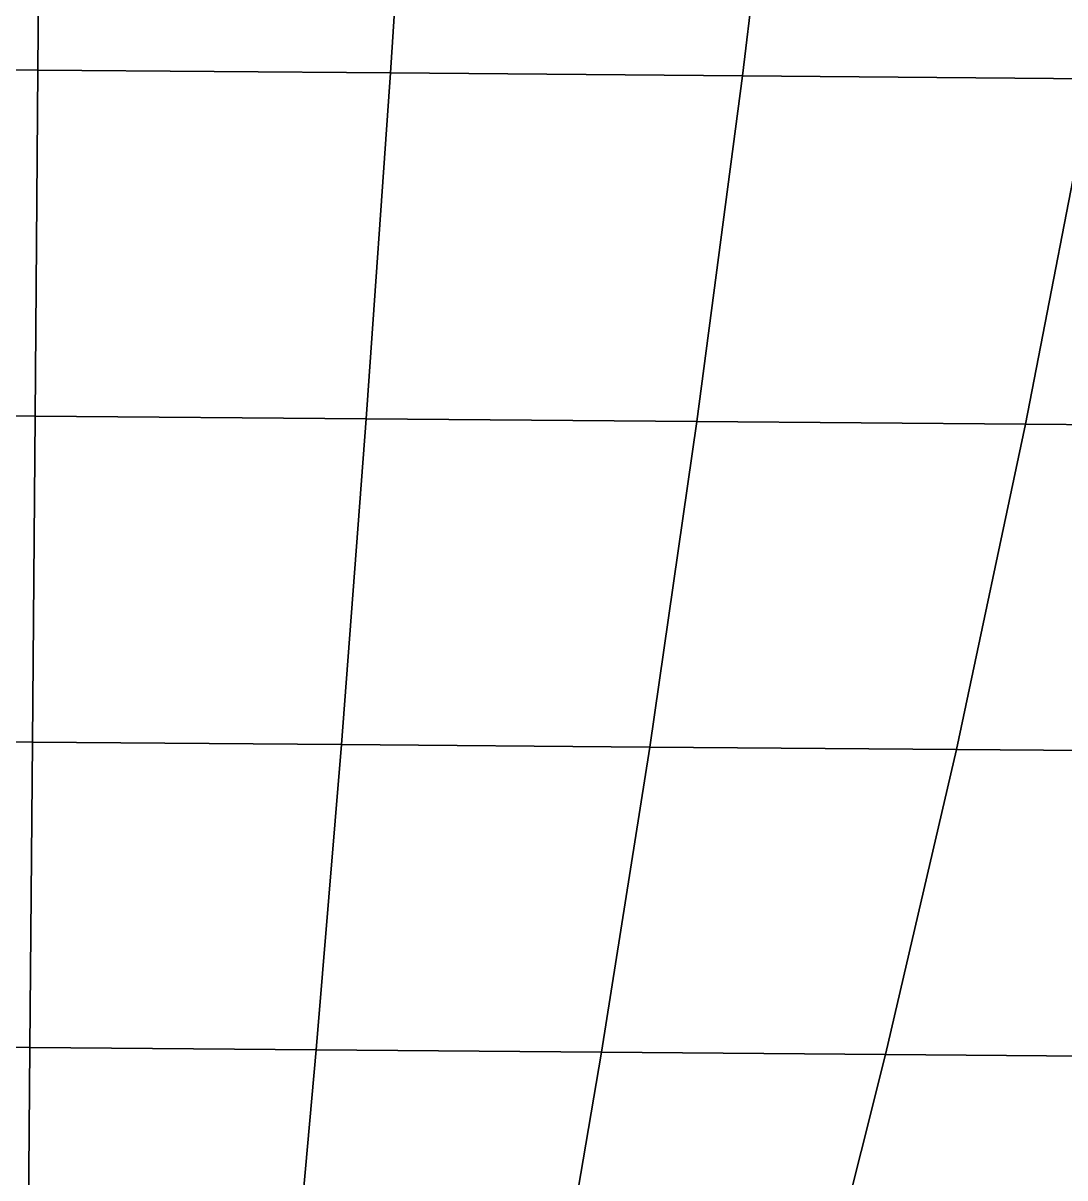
# Model space of a CAD drawing. Extents: x -1.93 to 1.93, y -1.97 to 1.95.
# Drawn here: x -0.0146 to 0.1628, y -1.6896 to -1.4929 of the extents above; entities that cross this region are included whole.
import ezdxf

# ---------------------------------------------------------------- set-up
doc = ezdxf.new("R2010")
doc.units = 0

msp = doc.modelspace()

# ---------------------------------------------------------------- linework, layer by layer
for points in [[(-0.07221, -1.50045, -1.22291), (-0.07523, -1.43807, -1.29451), (-0.01163, -1.43859, -1.29608), (-0.01214, -1.50094, -1.22439)], [(-0.07221, -1.50045, 1.22291), (-0.01213, -1.50094, 1.22439), (-0.01163, -1.43859, 1.29608), (-0.07522, -1.43807, 1.29451)], [(0.04794, -1.50142, -1.22291), (-0.01214, -1.50094, -1.22439), (-0.01163, -1.43859, -1.29608), (0.05196, -1.4391, -1.29451)], [(0.04794, -1.50142, 1.22291), (0.05196, -1.4391, 1.29451), (-0.01163, -1.43859, 1.29608), (-0.01213, -1.50094, 1.22439)], [(0.10787, -1.50191, 1.21849), (0.1154, -1.43962, 1.28983), (0.05196, -1.4391, 1.29451), (0.04794, -1.50142, 1.22291)], [(0.10787, -1.50191, -1.21849), (0.04794, -1.50142, -1.22291), (0.05196, -1.4391, -1.29451), (0.1154, -1.43962, -1.28983)], [(0.10787, -1.50191, 1.21849), (0.16751, -1.50239, 1.21113), (0.17854, -1.44013, 1.28204), (0.1154, -1.43962, 1.28983)], [(0.10787, -1.50191, -1.21849), (0.1154, -1.43962, -1.28983), (0.17854, -1.44013, -1.28204), (0.16751, -1.50239, -1.21113)], [(-0.07221, -1.50045, 1.22291), (-0.06903, -1.55943, 1.14846), (-0.01261, -1.55988, 1.14984), (-0.01213, -1.50094, 1.22439)], [(-0.07221, -1.50045, -1.22291), (-0.01214, -1.50094, -1.22439), (-0.01261, -1.55988, -1.14984), (-0.06903, -1.55943, -1.14845)], [(0.04794, -1.50142, 1.22291), (-0.01213, -1.50094, 1.22439), (-0.01261, -1.55988, 1.14984), (0.04381, -1.56034, 1.14846)], [(0.04794, -1.50142, -1.22291), (0.0438, -1.56034, -1.14845), (-0.01261, -1.55988, -1.14984), (-0.01214, -1.50094, -1.22439)], [(0.10787, -1.50191, -1.21849), (0.10009, -1.5608, -1.1443), (0.0438, -1.56034, -1.14845), (0.04794, -1.50142, -1.22291)], [(0.10787, -1.50191, 1.21849), (0.04794, -1.50142, 1.22291), (0.04381, -1.56034, 1.14846), (0.10009, -1.56079, 1.1443)], [(0.10787, -1.50191, 1.21849), (0.10009, -1.56079, 1.1443), (0.1561, -1.56125, 1.1374), (0.16751, -1.50239, 1.21113)], [(0.10787, -1.50191, -1.21849), (0.16751, -1.50239, -1.21113), (0.1561, -1.56125, -1.13739), (0.10009, -1.5608, -1.1443)], [(0.16751, -1.50239, 1.21113), (0.1561, -1.56125, 1.1374), (0.2117, -1.5617, 1.12775), (0.22672, -1.50287, 1.20086)], [(0.16751, -1.50239, -1.21113), (0.22672, -1.50287, -1.20086), (0.2117, -1.5617, -1.12775), (0.1561, -1.56125, -1.13739)], [(-0.06903, -1.55943, 1.14846), (-0.06569, -1.61497, 1.07137), (-0.01306, -1.61539, 1.07266), (-0.01261, -1.55988, 1.14984)], [(-0.06903, -1.55943, -1.14845), (-0.01261, -1.55988, -1.14984), (-0.01306, -1.61539, -1.07266), (-0.06569, -1.61497, -1.07137)], [(0.04381, -1.56034, 1.14846), (-0.01261, -1.55988, 1.14984), (-0.01306, -1.61539, 1.07266), (0.03957, -1.61582, 1.07137)], [(0.0438, -1.56034, -1.14845), (0.03957, -1.61582, -1.07136), (-0.01306, -1.61539, -1.07266), (-0.01261, -1.55988, -1.14984)], [(0.10009, -1.56079, 1.1443), (0.04381, -1.56034, 1.14846), (0.03957, -1.61582, 1.07137), (0.09207, -1.61624, 1.06749)], [(0.10009, -1.5608, -1.1443), (0.09207, -1.61624, -1.06749), (0.03957, -1.61582, -1.07136), (0.0438, -1.56034, -1.14845)], [(0.10009, -1.56079, 1.1443), (0.09207, -1.61624, 1.06749), (0.14433, -1.61666, 1.06105), (0.1561, -1.56125, 1.1374)], [(0.10009, -1.5608, -1.1443), (0.1561, -1.56125, -1.13739), (0.14433, -1.61667, -1.06105), (0.09207, -1.61624, -1.06749)], [(0.1561, -1.56125, 1.1374), (0.14433, -1.61666, 1.06105), (0.1962, -1.61708, 1.05205), (0.2117, -1.5617, 1.12775)], [(0.1561, -1.56125, -1.13739), (0.2117, -1.5617, -1.12775), (0.1962, -1.61708, -1.05205), (0.14433, -1.61667, -1.06105)], [(-0.06221, -1.66703, -0.99186), (-0.06569, -1.61497, -1.07137), (-0.01306, -1.61539, -1.07266), (-0.01348, -1.66742, -0.99306)], [(-0.06221, -1.66703, 0.99186), (-0.01348, -1.66742, 0.99306), (-0.01306, -1.61539, 1.07266), (-0.06569, -1.61497, 1.07137)], [(0.03524, -1.66781, 0.99186), (0.03957, -1.61582, 1.07137), (-0.01306, -1.61539, 1.07266), (-0.01348, -1.66742, 0.99306)], [(0.03524, -1.66781, -0.99186), (-0.01348, -1.66742, -0.99306), (-0.01306, -1.61539, -1.07266), (0.03957, -1.61582, -1.07136)], [(0.08385, -1.66821, 0.98827), (0.09207, -1.61624, 1.06749), (0.03957, -1.61582, 1.07137), (0.03524, -1.66781, 0.99186)], [(0.08385, -1.66821, -0.98827), (0.03524, -1.66781, -0.99186), (0.03957, -1.61582, -1.07136), (0.09207, -1.61624, -1.06749)], [(0.08385, -1.66821, 0.98827), (0.13223, -1.6686, 0.98231), (0.14433, -1.61666, 1.06105), (0.09207, -1.61624, 1.06749)], [(0.08385, -1.66821, -0.98827), (0.09207, -1.61624, -1.06749), (0.14433, -1.61667, -1.06105), (0.13222, -1.6686, -0.98231)], [(0.13222, -1.6686, -0.98231), (0.14433, -1.61667, -1.06105), (0.1962, -1.61708, -1.05205), (0.18025, -1.66899, -0.97398)], [(0.13223, -1.6686, 0.98231), (0.18025, -1.66899, 0.97398), (0.1962, -1.61708, 1.05205), (0.14433, -1.61666, 1.06105)], [(-0.05861, -1.71648, -0.91055), (-0.06221, -1.66703, -0.99186), (-0.01348, -1.66742, -0.99306), (-0.01388, -1.71684, -0.91165)], [(-0.05861, -1.71648, 0.91055), (-0.01388, -1.71684, 0.91165), (-0.01348, -1.66742, 0.99306), (-0.06221, -1.66703, 0.99186)], [(0.03085, -1.7172, 0.91055), (0.03524, -1.66781, 0.99186), (-0.01348, -1.66742, 0.99306), (-0.01388, -1.71684, 0.91165)], [(0.03085, -1.7172, -0.91055), (-0.01388, -1.71684, -0.91165), (-0.01348, -1.66742, -0.99306), (0.03524, -1.66781, -0.99186)], [(0.07547, -1.71756, 0.90725), (0.08385, -1.66821, 0.98827), (0.03524, -1.66781, 0.99186), (0.03085, -1.7172, 0.91055)], [(0.07547, -1.71756, -0.90725), (0.03085, -1.7172, -0.91055), (0.03524, -1.66781, -0.99186), (0.08385, -1.66821, -0.98827)], [(0.07547, -1.71756, 0.90725), (0.11988, -1.71792, 0.90178), (0.13223, -1.6686, 0.98231), (0.08385, -1.66821, 0.98827)], [(0.07547, -1.71756, -0.90725), (0.08385, -1.66821, -0.98827), (0.13222, -1.6686, -0.98231), (0.11988, -1.71792, -0.90178)], [(0.11988, -1.71792, 0.90178), (0.16397, -1.71828, 0.89413), (0.18025, -1.66899, 0.97398), (0.13223, -1.6686, 0.98231)], [(0.11988, -1.71792, -0.90178), (0.13222, -1.6686, -0.98231), (0.18025, -1.66899, -0.97398), (0.16397, -1.71828, -0.89413)]]:
    msp.add_3dface(points)

doc.saveas('drawing.dxf')
